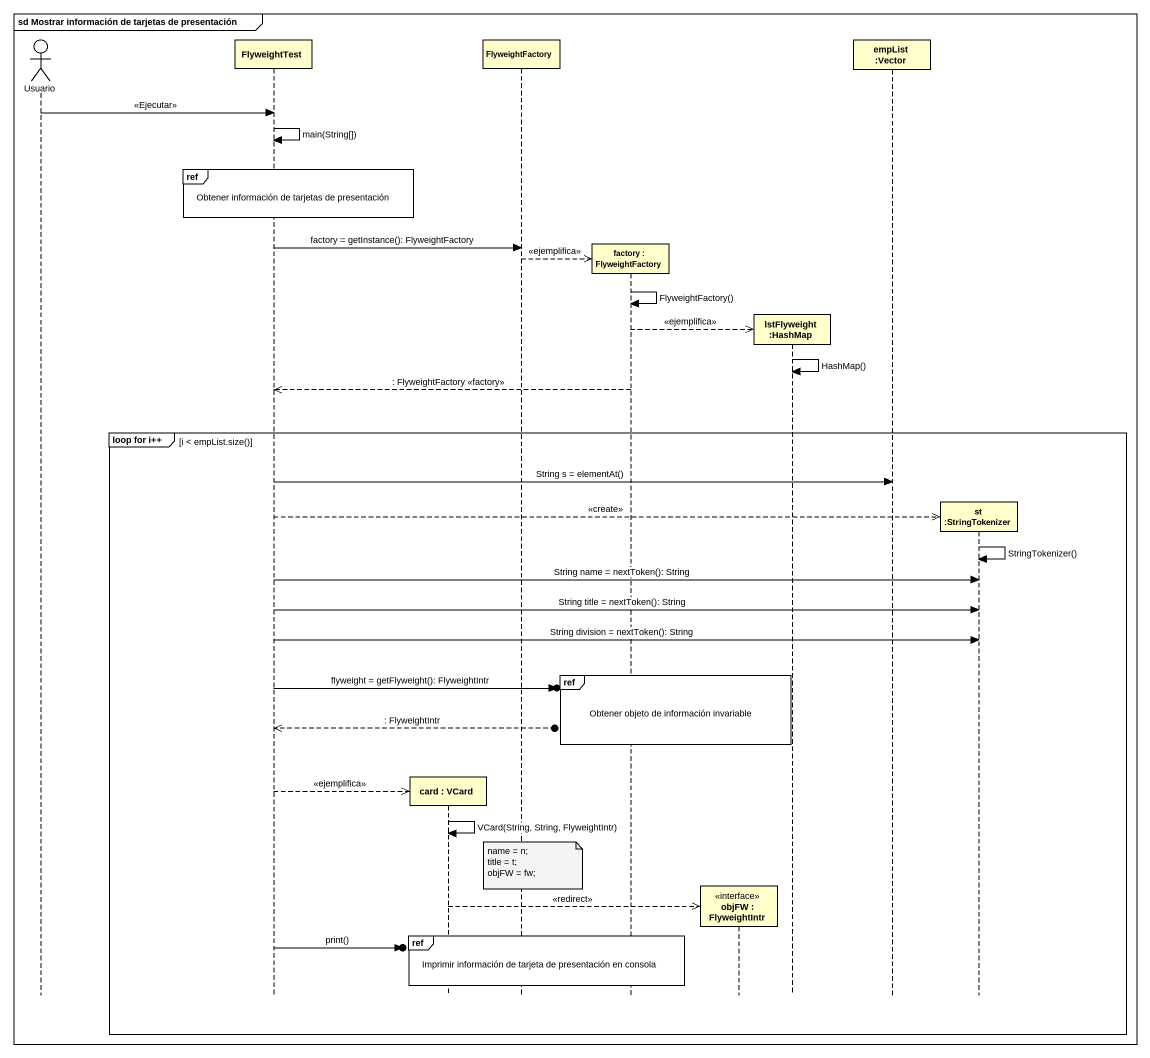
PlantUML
@startuml
mainframe sd Mostrar información de tarjetas de presentación
hide footbox
actor Usuario
participant FlyweightTest
participant "card : VCard" as card_
participant FlyweightFactory
participant "factory : FlyweightFactory" as factory
participant "objFW : FlyweightIntr" as objFW <<interface>>
participant "lstFlyweight :HashMap" as lstFlyweight_HashMap
participant "empList :Vector" as empList_Vector
participant "st :StringTokenizer" as st_StringTokenizer

Usuario -> FlyweightTest : <<Ejecutar>>
FlyweightTest -> FlyweightTest : main(String[])
ref over FlyweightTest : Obtener información de tarjetas de presentación
FlyweightTest -> FlyweightFactory : factory = getInstance(): FlyweightFactory
FlyweightFactory -->> factory ** : <<ejemplifica>>
factory -> factory : FlyweightFactory()
factory -->> lstFlyweight_HashMap ** : <<ejemplifica>>
lstFlyweight_HashMap -> lstFlyweight_HashMap : HashMap()
factory -->> FlyweightTest : : FlyweightFactory <<factory>>
group loop for i++ [i < empList.size()]
  FlyweightTest -> empList_Vector : String s = elementAt()
  FlyweightTest -->> st_StringTokenizer ** : <<create>>
  st_StringTokenizer -> st_StringTokenizer : StringTokenizer()
  FlyweightTest -> st_StringTokenizer : String name = nextToken(): String
  FlyweightTest -> st_StringTokenizer : String title = nextToken(): String
  FlyweightTest -> st_StringTokenizer : String division = nextToken(): String
  ref over factory, objFW : Obtener objeto de información invariable
  FlyweightTest ->o] : flyweight = getFlyweight(): FlyweightIntr
  FlyweightTest <<--o] : : FlyweightIntr
  FlyweightTest -->> card_ ** : <<ejemplifica>>
  card_ -> card_ : VCard(String, String, FlyweightIntr)
  note over FlyweightFactory
    name = n;
    title = t;
    objFW = fw;
  end note
  card_ -->> objFW ** : <<redirect>>
  ref over card_, FlyweightFactory, factory : Imprimir información de tarjeta de presentación en consola
  FlyweightTest ->o] : print()
end
@enduml
